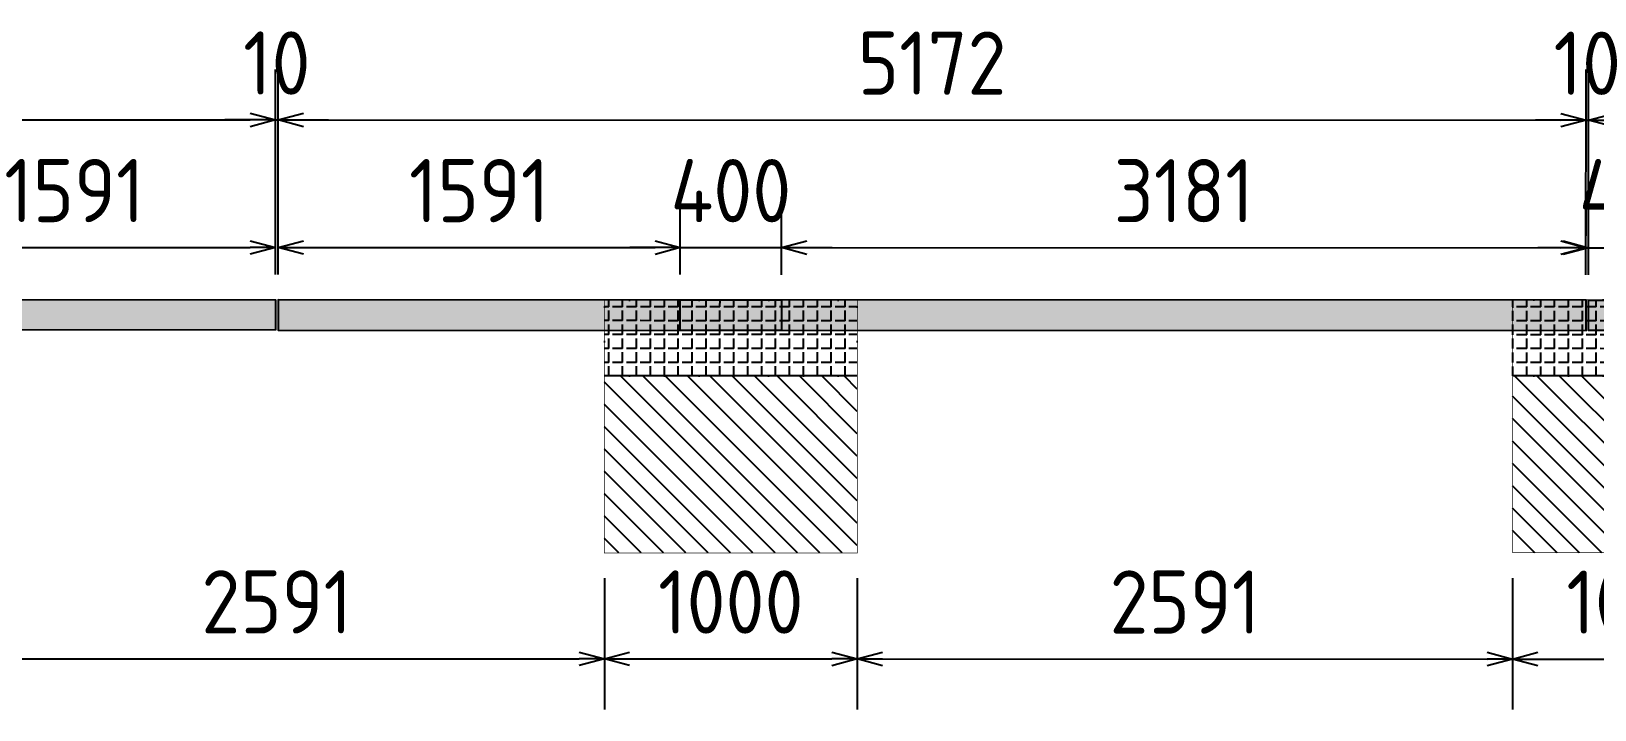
# Model space of a CAD drawing. Header units: centimetres. Extents: x -6122352 to 6876996, y -1694241 to 2592194.
# Drawn here: x 3296408 to 3302590, y 57754 to 60436 of the extents above; entities that cross this region are included whole.
import ezdxf

# ---------------------------------------------------------------- set-up
doc = ezdxf.new("R2010")
doc.units = ezdxf.units.CM
doc.header["$MEASUREMENT"] = 0
doc.header["$PDMODE"] = 66
doc.header["$PDSIZE"] = 100
doc.linetypes.add('CENTER', pattern=[2, 1.25, -0.25, 0.25, -0.25])
doc.linetypes.add('DASHED2', pattern=[0.375, 0.25, -0.125])
doc.layers.get('Defpoints').update_dxf_attribs({"color": 255, "linetype": 'CENTER'})
for name, color, linetype in [('@MI-FOOTINGS', 7, 'Continuous'), ('@MI-TYPE-01', 30, 'Continuous'), ('@MI-TYPE-02', 6, 'Continuous')]:
    doc.layers.add(name, color=color, linetype=linetype)
doc.styles.add('Schueco-BEMSTIL', font='isocpeur.ttf', dxfattribs={"width": 0.9})
doc.dimstyles.new('MI- JWC-TXT-2.5 MM', dxfattribs={"dimscale": 1.5, "dimtxt": 2.5, "dimasz": 1, "dimexe": 2, "dimexo": 1, "dimgap": 1, "dimtad": 1, "dimdec": 0, "dimdsep": 46, "dimtxsty": 'Schueco-BEMSTIL', "dimblk": 'OPEN30', "dimcen": 0, "dimdle": 2, "dimclrd": 140, "dimclre": 8, "dimclrt": 40, "dimadec": 0, "dimazin": 2, "dimtfac": 1, "dimtdec": 0, "dimtix": 1, "dimtmove": 2, "dimatfit": 3, "dimldrblk": 'OPEN', "dimfxl": 2, "dimlwd": -1, "dimlwe": -1, "dimarcsym": 0})

# ---------------------------------------------------------------- blocks, each defined once
blk = doc.blocks.new('RCC COPING')
at = {"layer": '@MI-TYPE-01', "transparency": 33554679}
h = blk.add_hatch(color=8, dxfattribs=at)
h.dxf.hatch_style = 1
h.paths.add_polyline_path([(60, 200), (-60, 200), (-60, -200), (60, -200)])
at = {"layer": '@MI-TYPE-01', "color": 30}
blk.add_lwpolyline([(-60, 200), (60, 200), (60, -200), (-60, -200)], close=True, dxfattribs=at)
blk = doc.blocks.new('31309MM')
at = {"layer": '@MI-TYPE-01', "transparency": 33554679}
h = blk.add_hatch(color=30, dxfattribs=at)
h.dxf.hatch_style = 1
h.paths.add_polyline_path([(0, 120), (5581.9, 120), (5581.9, 0), (0, 0)])
h.paths.add_polyline_path([(5591.9, 0), (12764, 0), (12764, 120), (5591.9, 120)])
h.paths.add_polyline_path([(12774, 120), (18355.6, 120), (18355.6, -0.2), (12774, -0.2)])
h.paths.add_polyline_path([(18365.7, -0.2), (23537.4, -0.2), (23537.4, 120), (18365.7, 120)])
h.paths.add_polyline_path([(23547.4, 120), (30719.5, 120), (30719.5, 0), (23547.4, 0)])
h.paths.add_polyline_path([(30729.5, 0), (36309.3, 0), (36309.3, 120), (30729.5, 120)])
at = {"layer": '@MI-TYPE-01', "color": 30}
for points in [[(12774, 120), (18355.6, 120), (18355.6, -0.2), (12774, -0.2)], [(18365.7, -0.2), (23537.4, -0.2), (23537.4, 120), (18365.7, 120)], [(23547.4, 120), (30719.5, 120), (30719.5, 0), (23547.4, 0)]]:
    blk.add_lwpolyline(points, close=True, dxfattribs=at)
at = {"layer": '@MI-TYPE-01', "color": 240, "true_color": 0xed1f24, "rotation": 89.95700707059105}
for p in [(18155.7, 60), (21746.9, 60)]:
    blk.add_blockref('RCC COPING', p, dxfattribs=at)
blk = doc.blocks.new('A$Ceca04276')
at = {"layer": '@MI-TYPE-01', "color": 30, "rotation": 89.98971944707202}
blk.add_blockref('31309MM', (0.5, 9.9), dxfattribs=at)
blk = doc.blocks.new('T1-FOOTING')
at = {"transparency": 33554679}
h = blk.add_hatch(dxfattribs=at)
h.set_pattern_fill('ANGLE', color=256, scale=500)
h.set_pattern_definition([(0, (0, 0), (0, 137.5), [100, -37.5]), (90, (0, 0), (-137.5, 8e-15), [100, -37.5])])
h.paths.add_polyline_path([(-500, -300), (500, -300), (500, 0), (-500, 0)])
h.paths.add_polyline_path([(-499.75, -299.75), (499.75, -299.75), (499.75, -0.25), (-499.75, -0.25)], flags=16)
h = blk.add_hatch(dxfattribs=at)
h.set_pattern_fill('ANGLE', color=8, scale=200)
h.set_pattern_definition([(0, (0, 0), (0, 55), [40, -15]), (90, (0, 0), (-55, 3e-15), [40, -15])])
h.paths.add_polyline_path([(500, -300), (500, 0), (-500, 0), (-500, -300)])
h = blk.add_hatch(dxfattribs=at)
h.set_pattern_fill('ANSI31', color=8, scale=500)
h.paths.add_polyline_path([(500, -1000), (500, -300), (-500, -300), (-500, -1000)])
at = {"layer": '@MI-TYPE-01', "color": 240, "linetype": 'DASHED2', "true_color": 0xed1f24}
blk.add_line((-500, -300), (500, -300), dxfattribs=at)
at = {"layer": '@MI-TYPE-01', "color": 240, "true_color": 0xed1f24, "const_width": 2.5}
blk.add_lwpolyline([(-500, 0), (500, 0), (500, -1000), (-500, -1000)], close=True, dxfattribs=at)
blk = doc.blocks.new('_Open30')
at = {"color": 0, "linetype": 'ByBlock', "lineweight": -2}
for p, q in [((-1, 0.268), (0, 0)), ((0, 0), (-1, -0.268)), ((0, 0), (-1, 0))]:
    blk.add_line(p, q, dxfattribs=at)
blk = doc.blocks.new('*D1376')
at = {"layer": '@MI-TYPE-02', "color": 8, "transparency": 16777216}
for p, q in [((93.7, 36564.5), (905.1, 36564.6)), ((94.9, 29392.4), (906.4, 29392.5))]:
    blk.add_line(p, q, dxfattribs=at)
at = {"layer": '@MI-TYPE-02', "color": 140, "transparency": 16777216}
blk.add_line((705.1, 36464.6), (706.4, 29492.5), dxfattribs=at)
at = {"layer": 'Defpoints', "color": 0, "transparency": 16777216}
for p in [(-6.3, 36564.5), (-5.1, 29392.3), (706.4, 29392.5)]:
    blk.add_point(p, dxfattribs=at)
at = {"layer": '@MI-TYPE-02', "color": 140, "transparency": 16777216, "xscale": 100, "yscale": 100, "zscale": 100}
for p, rotation in [((705.1, 36564.6), 90.01026582106833), ((706.4, 29392.5), 270.0102658210683)]:
    blk.add_blockref('_Open30', p, dxfattribs=dict(at, rotation=rotation))
at = {"layer": '@MI-TYPE-02', "color": 40, "transparency": 16777216, "insert": (930.7, 32978.6), "char_height": 250, "attachment_point": 5, "rotation": 270.01027, "style": 'Schueco-BEMSTIL'}
blk.add_mtext('7172', dxfattribs=at)
blk = doc.blocks.new('_Open')
at = {"color": 0, "linetype": 'ByBlock', "lineweight": -2}
for p, q in [((-1, 0.2), (0, 0)), ((-1, -0.2), (0, 0)), ((0, 0), (-1, 0))]:
    blk.add_line(p, q, dxfattribs=at)
blk = doc.blocks.new('*D1377')
at = {"layer": '@MI-TYPE-02', "color": 140, "transparency": 16777216}
for p, q in [((706.4, 29492.5), (706.3, 29592.5)), ((706.4, 29392.5), (706.4, 29382.5)), ((706.4, 29282.5), (706.4, 29182.5))]:
    blk.add_line(p, q, dxfattribs=at)
at = {"layer": '@MI-TYPE-02', "color": 8, "transparency": 16777216}
for p, q in [((94.9, 29392.4), (906.4, 29392.5)), ((95.1, 29382.4), (906.4, 29382.5))]:
    blk.add_line(p, q, dxfattribs=at)
at = {"layer": 'Defpoints', "color": 0, "transparency": 16777216}
for p in [(-5.1, 29392.3), (-4.9, 29382.3), (706.4, 29382.5)]:
    blk.add_point(p, dxfattribs=at)
at = {"layer": '@MI-TYPE-02', "color": 140, "transparency": 16777216, "xscale": 100, "yscale": 100, "zscale": 100}
for p, rotation in [((706.4, 29392.5), 270.0102658210683), ((706.4, 29382.5), 90.01026582106833)]:
    blk.add_blockref('_Open30', p, dxfattribs=dict(at, rotation=rotation))
at = {"layer": '@MI-TYPE-02', "color": 40, "transparency": 16777216, "insert": (931.4, 29387.5), "char_height": 250, "attachment_point": 5, "rotation": 270.01027, "style": 'Schueco-BEMSTIL'}
blk.add_mtext('10', dxfattribs=at)
blk = doc.blocks.new('*D1378')
at = {"layer": '@MI-TYPE-02', "color": 8, "transparency": 16777216}
for p, q in [((95.1, 29382.4), (906.4, 29382.5)), ((96, 24210.7), (907.3, 24210.8))]:
    blk.add_line(p, q, dxfattribs=at)
at = {"layer": '@MI-TYPE-02', "color": 140, "transparency": 16777216}
blk.add_line((706.4, 29282.5), (707.3, 24310.8), dxfattribs=at)
at = {"layer": 'Defpoints', "color": 0, "transparency": 16777216}
for p in [(-4.9, 29382.3), (-4, 24210.7), (707.3, 24210.8)]:
    blk.add_point(p, dxfattribs=at)
at = {"layer": '@MI-TYPE-02', "color": 140, "transparency": 16777216, "xscale": 100, "yscale": 100, "zscale": 100}
for p, rotation in [((706.4, 29382.5), 90.01026582106833), ((707.3, 24210.8), 270.0102658210683)]:
    blk.add_blockref('_Open30', p, dxfattribs=dict(at, rotation=rotation))
at = {"layer": '@MI-TYPE-02', "color": 40, "transparency": 16777216, "insert": (931.9, 26796.7), "char_height": 250, "attachment_point": 5, "rotation": 270.01027, "style": 'Schueco-BEMSTIL'}
blk.add_mtext('5172', dxfattribs=at)
blk = doc.blocks.new('*D1379')
at = {"layer": '@MI-TYPE-02', "color": 140, "transparency": 16777216}
for p, q in [((707.3, 24310.8), (707.3, 24410.8)), ((707.3, 24210.8), (707.3, 24200.7)), ((707.3, 24100.7), (707.4, 24000.7))]:
    blk.add_line(p, q, dxfattribs=at)
at = {"layer": '@MI-TYPE-02', "color": 8, "transparency": 16777216}
for p, q in [((96, 24210.7), (907.3, 24210.8)), ((96, 24200.6), (907.3, 24200.7))]:
    blk.add_line(p, q, dxfattribs=at)
at = {"layer": 'Defpoints', "color": 0, "transparency": 16777216}
for p in [(-4, 24210.7), (-4, 24200.6), (707.3, 24200.7)]:
    blk.add_point(p, dxfattribs=at)
at = {"layer": '@MI-TYPE-02', "color": 140, "transparency": 16777216, "xscale": 100, "yscale": 100, "zscale": 100}
for p, rotation in [((707.3, 24210.8), 270.0102658210683), ((707.3, 24200.7), 90.01026582106833)]:
    blk.add_blockref('_Open30', p, dxfattribs=dict(at, rotation=rotation))
at = {"layer": '@MI-TYPE-02', "color": 40, "transparency": 16777216, "insert": (932.3, 24205.8), "char_height": 250, "attachment_point": 5, "rotation": 270.01027, "style": 'Schueco-BEMSTIL'}
blk.add_mtext('10', dxfattribs=at)
blk = doc.blocks.new('*D1380')
at = {"layer": '@MI-TYPE-02', "color": 8, "transparency": 16777216}
for p, q in [((96, 24200.6), (907.3, 24200.7)), ((97, 18618.9), (908.3, 18619.1))]:
    blk.add_line(p, q, dxfattribs=at)
at = {"layer": '@MI-TYPE-02', "color": 140, "transparency": 16777216}
blk.add_line((707.3, 24100.7), (708.3, 18719), dxfattribs=at)
at = {"layer": 'Defpoints', "color": 0, "transparency": 16777216}
for p in [(-4, 24200.6), (-3, 18618.9), (708.3, 18619)]:
    blk.add_point(p, dxfattribs=at)
at = {"layer": '@MI-TYPE-02', "color": 140, "transparency": 16777216, "xscale": 100, "yscale": 100, "zscale": 100}
for p, rotation in [((707.3, 24200.7), 90.01026582106833), ((708.3, 18619), 270.0102658210683)]:
    blk.add_blockref('_Open30', p, dxfattribs=dict(at, rotation=rotation))
at = {"layer": '@MI-TYPE-02', "color": 40, "transparency": 16777216, "insert": (932.8, 21409.9), "char_height": 250, "attachment_point": 5, "rotation": 270.01027, "style": 'Schueco-BEMSTIL'}
blk.add_mtext('5582', dxfattribs=at)
blk = doc.blocks.new('*D934')
at = {"layer": '@MI-TYPE-02', "color": 8, "transparency": 16777216}
for p, q in [((382578.3, -166278.3), (382885.6, -166278.3)), ((382578.6, -167868.9), (382885.9, -167868.8))]:
    blk.add_line(p, q, dxfattribs=at)
at = {"layer": '@MI-TYPE-02', "color": 140, "transparency": 16777216}
blk.add_line((382685.6, -166378.3), (382685.9, -167768.9), dxfattribs=at)
at = {"layer": 'Defpoints', "color": 0, "transparency": 16777216}
for p in [(382478.3, -166278.3), (382478.6, -167868.9), (382685.9, -167868.9)]:
    blk.add_point(p, dxfattribs=at)
at = {"layer": '@MI-TYPE-02', "color": 140, "transparency": 16777216, "xscale": 100, "yscale": 100, "zscale": 100}
for p, rotation in [((382685.6, -166278.3), 90.01026582106833), ((382685.9, -167868.9), 270.0102658210683)]:
    blk.add_blockref('_Open30', p, dxfattribs=dict(at, rotation=rotation))
at = {"layer": '@MI-TYPE-02', "color": 40, "transparency": 16777216, "insert": (382910.7, -167073.5), "char_height": 250, "attachment_point": 5, "rotation": 270.01027, "style": 'Schueco-BEMSTIL'}
blk.add_mtext('1591', dxfattribs=at)
blk = doc.blocks.new('*D935')
at = {"layer": '@MI-TYPE-02', "color": 8, "transparency": 16777216}
for p, q in [((382578.6, -167878.9), (382885.9, -167878.8)), ((382579.1, -169469.4), (382886.2, -169469.4))]:
    blk.add_line(p, q, dxfattribs=at)
at = {"layer": '@MI-TYPE-02', "color": 140, "transparency": 16777216}
blk.add_line((382685.9, -167978.9), (382686.2, -169369.4), dxfattribs=at)
at = {"layer": 'Defpoints', "color": 0, "transparency": 16777216}
for p in [(382478.6, -167878.9), (382479.1, -169469.5), (382686.2, -169469.4)]:
    blk.add_point(p, dxfattribs=at)
at = {"layer": '@MI-TYPE-02', "color": 140, "transparency": 16777216, "xscale": 100, "yscale": 100, "zscale": 100}
for p, rotation in [((382685.9, -167878.9), 90.01026582106833), ((382686.2, -169469.4), 270.0102658210683)]:
    blk.add_blockref('_Open30', p, dxfattribs=dict(at, rotation=rotation))
at = {"layer": '@MI-TYPE-02', "color": 40, "transparency": 16777216, "insert": (382911, -168674.1), "char_height": 250, "attachment_point": 5, "rotation": 270.01027, "style": 'Schueco-BEMSTIL'}
blk.add_mtext('1591', dxfattribs=at)
blk = doc.blocks.new('*D936')
at = {"layer": '@MI-TYPE-02', "color": 140, "transparency": 16777216}
for p, q in [((382686.2, -169369.4), (382686.1, -169269.4)), ((382686.2, -169469.4), (382686.2, -169869.4)), ((382686.3, -169969.4), (382686.3, -170069.4))]:
    blk.add_line(p, q, dxfattribs=at)
at = {"layer": '@MI-TYPE-02', "color": 8, "transparency": 16777216}
for p, q in [((382579.1, -169469.4), (382886.2, -169469.4)), ((382579, -169869.4), (382886.2, -169869.4))]:
    blk.add_line(p, q, dxfattribs=at)
at = {"layer": 'Defpoints', "color": 0, "transparency": 16777216}
for p in [(382479.1, -169469.5), (382479, -169869.5), (382686.2, -169869.4)]:
    blk.add_point(p, dxfattribs=at)
at = {"layer": '@MI-TYPE-02', "color": 140, "transparency": 16777216, "xscale": 100, "yscale": 100, "zscale": 100}
for p, rotation in [((382686.2, -169469.4), 270.0102658210683), ((382686.2, -169869.4), 90.01026582106833)]:
    blk.add_blockref('_Open30', p, dxfattribs=dict(at, rotation=rotation))
at = {"layer": '@MI-TYPE-02', "color": 40, "transparency": 16777216, "insert": (382911.2, -169669.4), "char_height": 250, "attachment_point": 5, "rotation": 270.01027, "style": 'Schueco-BEMSTIL'}
blk.add_mtext('400', dxfattribs=at)
blk = doc.blocks.new('*D1385')
at = {"layer": '@MI-TYPE-02', "color": 8, "transparency": 16777216}
for p, q in [((95.1, 27391.8), (402.4, 27391.9)), ((96, 24210.7), (403, 24210.7))]:
    blk.add_line(p, q, dxfattribs=at)
at = {"layer": '@MI-TYPE-02', "color": 140, "transparency": 16777216}
blk.add_line((202.4, 27291.8), (203, 24310.7), dxfattribs=at)
at = {"layer": 'Defpoints', "color": 0, "transparency": 16777216}
for p in [(-4.9, 27391.8), (-4, 24210.7), (203, 24210.7)]:
    blk.add_point(p, dxfattribs=at)
at = {"layer": '@MI-TYPE-02', "color": 140, "transparency": 16777216, "xscale": 100, "yscale": 100, "zscale": 100}
for p, rotation in [((202.4, 27391.8), 90.01026582106833), ((203, 24210.7), 270.0102658210683)]:
    blk.add_blockref('_Open30', p, dxfattribs=dict(at, rotation=rotation))
at = {"layer": '@MI-TYPE-02', "color": 40, "transparency": 16777216, "insert": (427.7, 25801.3), "char_height": 250, "attachment_point": 5, "rotation": 270.01027, "style": 'Schueco-BEMSTIL'}
blk.add_mtext('3181', dxfattribs=at)
blk = doc.blocks.new('*D937')
at = {"layer": '@MI-TYPE-02', "color": 140, "transparency": 16777216}
for p, q in [((382686.8, -172960.6), (382686.8, -172860.6)), ((382686.8, -173060.6), (382686.9, -173460.6)), ((382686.9, -173560.6), (382686.9, -173660.6))]:
    blk.add_line(p, q, dxfattribs=at)
at = {"layer": '@MI-TYPE-02', "color": 8, "transparency": 16777216}
for p, q in [((382579.8, -173060.6), (382886.8, -173060.6)), ((382579.6, -173460.6), (382886.9, -173460.6))]:
    blk.add_line(p, q, dxfattribs=at)
at = {"layer": 'Defpoints', "color": 0, "transparency": 16777216}
for p in [(382479.8, -173060.7), (382479.6, -173460.7), (382686.9, -173460.6)]:
    blk.add_point(p, dxfattribs=at)
at = {"layer": '@MI-TYPE-02', "color": 140, "transparency": 16777216, "xscale": 100, "yscale": 100, "zscale": 100}
for p, rotation in [((382686.8, -173060.6), 270.0102658210683), ((382686.9, -173460.6), 90.01026582106833)]:
    blk.add_blockref('_Open30', p, dxfattribs=dict(at, rotation=rotation))
at = {"layer": '@MI-TYPE-02', "color": 40, "transparency": 16777216, "insert": (382911.8, -173260.6), "char_height": 250, "attachment_point": 5, "rotation": 270.01027, "style": 'Schueco-BEMSTIL'}
blk.add_mtext('400', dxfattribs=at)
blk = doc.blocks.new('*D1410')
at = {"layer": '@MI-TYPE-02', "color": 8, "transparency": 16777216}
for p, q in [((-1105.3, 30682.7), (-1624.2, 30682.6)), ((-1104.8, 28091.6), (-1623.7, 28091.5))]:
    blk.add_line(p, q, dxfattribs=at)
at = {"layer": '@MI-TYPE-02', "color": 140, "transparency": 16777216}
blk.add_line((-1424.1, 30582.7), (-1423.7, 28191.5), dxfattribs=at)
at = {"layer": 'Defpoints', "color": 0, "transparency": 16777216}
for p in [(-1005.3, 30682.7), (-1423.7, 28091.5), (-1004.8, 28091.6)]:
    blk.add_point(p, dxfattribs=at)
at = {"layer": '@MI-TYPE-02', "color": 140, "transparency": 16777216, "xscale": 100, "yscale": 100, "zscale": 100}
for p, rotation in [((-1424.2, 30682.7), 90.01026582106819), ((-1423.7, 28091.5), 270.0102658210682)]:
    blk.add_blockref('_Open30', p, dxfattribs=dict(at, rotation=rotation))
at = {"layer": '@MI-TYPE-02', "color": 40, "transparency": 16777216, "insert": (-1198.9, 29387.1), "char_height": 250, "attachment_point": 5, "rotation": 270.01027, "style": 'Schueco-BEMSTIL'}
blk.add_mtext('2591', dxfattribs=at)
blk = doc.blocks.new('*D1411')
at = {"layer": '@MI-TYPE-02', "color": 8, "transparency": 16777216}
for p, q in [((-1104.8, 28091.6), (-1623.7, 28091.5)), ((-1104.6, 27091.6), (-1623.5, 27091.5))]:
    blk.add_line(p, q, dxfattribs=at)
at = {"layer": '@MI-TYPE-02', "color": 140, "transparency": 16777216}
blk.add_line((-1423.7, 27991.5), (-1423.5, 27191.5), dxfattribs=at)
at = {"layer": 'Defpoints', "color": 0, "transparency": 16777216}
for p in [(-1004.8, 28091.6), (-1423.5, 27091.5), (-1004.6, 27091.6)]:
    blk.add_point(p, dxfattribs=at)
at = {"layer": '@MI-TYPE-02', "color": 140, "transparency": 16777216, "xscale": 100, "yscale": 100, "zscale": 100}
for p, rotation in [((-1423.7, 28091.5), 90.01026582106819), ((-1423.5, 27091.5), 270.0102658210682)]:
    blk.add_blockref('_Open30', p, dxfattribs=dict(at, rotation=rotation))
at = {"layer": '@MI-TYPE-02', "color": 40, "transparency": 16777216, "insert": (-1198.6, 27591.6), "char_height": 250, "attachment_point": 5, "rotation": 270.01027, "style": 'Schueco-BEMSTIL'}
blk.add_mtext('1000', dxfattribs=at)
blk = doc.blocks.new('*D1412')
at = {"layer": '@MI-TYPE-02', "color": 8, "transparency": 16777216}
for p, q in [((-1104.6, 27091.6), (-1623.5, 27091.5)), ((-1102.9, 24500.4), (-1623, 24500.3))]:
    blk.add_line(p, q, dxfattribs=at)
at = {"layer": '@MI-TYPE-02', "color": 140, "transparency": 16777216}
blk.add_line((-1423.5, 26991.5), (-1423.1, 24600.3), dxfattribs=at)
at = {"layer": 'Defpoints', "color": 0, "transparency": 16777216}
for p in [(-1004.6, 27091.6), (-1423, 24500.3), (-1002.9, 24500.4)]:
    blk.add_point(p, dxfattribs=at)
at = {"layer": '@MI-TYPE-02', "color": 140, "transparency": 16777216, "xscale": 100, "yscale": 100, "zscale": 100}
for p, rotation in [((-1423.5, 27091.5), 90.01026582106819), ((-1423, 24500.3), 270.0102658210682)]:
    blk.add_blockref('_Open30', p, dxfattribs=dict(at, rotation=rotation))
at = {"layer": '@MI-TYPE-02', "color": 40, "transparency": 16777216, "insert": (-1198.3, 25796), "char_height": 250, "attachment_point": 5, "rotation": 270.01027, "style": 'Schueco-BEMSTIL'}
blk.add_mtext('2591', dxfattribs=at)
blk = doc.blocks.new('*D1413')
at = {"layer": '@MI-TYPE-02', "color": 8, "transparency": 16777216}
for p, q in [((-1102.9, 24500.4), (-1623, 24500.3)), ((-1102.7, 23500.4), (-1622.9, 23500.3))]:
    blk.add_line(p, q, dxfattribs=at)
at = {"layer": '@MI-TYPE-02', "color": 140, "transparency": 16777216}
blk.add_line((-1423, 24400.3), (-1422.9, 23600.3), dxfattribs=at)
at = {"layer": 'Defpoints', "color": 0, "transparency": 16777216}
for p in [(-1002.9, 24500.4), (-1422.9, 23500.3), (-1002.7, 23500.4)]:
    blk.add_point(p, dxfattribs=at)
at = {"layer": '@MI-TYPE-02', "color": 140, "transparency": 16777216, "xscale": 100, "yscale": 100, "zscale": 100}
for p, rotation in [((-1423, 24500.3), 90.01026582106819), ((-1422.9, 23500.3), 270.0102658210682)]:
    blk.add_blockref('_Open30', p, dxfattribs=dict(at, rotation=rotation))
at = {"layer": '@MI-TYPE-02', "color": 40, "transparency": 16777216, "insert": (-1198, 24000.4), "char_height": 250, "attachment_point": 5, "rotation": 270.01027, "style": 'Schueco-BEMSTIL'}
blk.add_mtext('1000', dxfattribs=at)
blk = doc.blocks.new('T1-PARTITON 2')
at = {"layer": '@MI-FOOTINGS', "color": 240, "true_color": 0xed1f24, "xscale": -1, "rotation": 270.0100462352146}
for p in [(-4.7, 27591.8), (-2.8, 24000.6)]:
    blk.add_blockref('T1-FOOTING', p, dxfattribs=at)
at = {"layer": '@MI-TYPE-02', "rotation": 0.02048826124247522}
blk.add_blockref('A$Ceca04276', (-1.3, 5835), dxfattribs=at)
at = {"layer": '@MI-TYPE-02'}
for base, p1, p2, picture, middle in [((706.4, 29392.5), (-6.3, 36564.5), (-5.1, 29392.3), '*D1376', (930.7, 32978.6)), ((-1423.7, 28091.5), (-1005.3, 30682.7), (-1004.8, 28091.6), '*D1410', (-1198.9, 29387.1)), ((706.4, 29382.5), (-5.1, 29392.3), (-4.9, 29382.3), '*D1377', (931.4, 29387.5)), ((707.3, 24210.8), (-4.9, 29382.3), (-4, 24210.7), '*D1378', (931.9, 26796.7)), ((-1423.5, 27091.5), (-1004.8, 28091.6), (-1004.6, 27091.6), '*D1411', (-1198.6, 27591.6)), ((203, 24210.7), (-4.9, 27391.8), (-4, 24210.7), '*D1385', (427.7, 25801.3)), ((-1423, 24500.3), (-1004.6, 27091.6), (-1002.9, 24500.4), '*D1412', (-1198.3, 25796)), ((-1422.9, 23500.3), (-1002.9, 24500.4), (-1002.7, 23500.4), '*D1413', (-1198, 24000.4)), ((707.3, 24200.7), (-4, 24210.7), (-4, 24200.6), '*D1379', (932.3, 24205.8)), ((708.3, 18619), (-4, 24200.6), (-3, 18618.9), '*D1380', (932.8, 21409.9))]:
    dim = blk.add_linear_dim(base=base, p1=p1, p2=p2, angle=90.01027, dimstyle='MI- JWC-TXT-2.5 MM', dxfattribs=at)
    dim.commit()
    dim.dimension.update_dxf_attribs({"geometry": picture, "text_midpoint": middle})
for base, p1, p2, picture, middle in [((202.1, 29392.4), (-5.5, 30982.9), (-5.2, 29392.3), '*D934', (426.9, 30187.7)), ((202.3, 27791.8), (-5.2, 29382.3), (-4.8, 27791.8), '*D935', (427.2, 28587.1)), ((202.4, 27391.8), (-4.8, 27791.8), (-4.9, 27391.8), '*D936', (427.4, 27591.9)), ((203.1, 23800.6), (-4, 24200.6), (-4.2, 23800.6), '*D937', (428, 24000.6))]:
    dim = blk.add_linear_dim(base=base, p1=p1, p2=p2, angle=90.01027, dimstyle='MI- JWC-TXT-2.5 MM', dxfattribs=at)
    dim.commit()
    dim.dimension.update_dxf_attribs({"geometry": picture, "text_midpoint": middle, "insert": (-382483.8, 197261.2)})

msp = doc.modelspace()

# ---------------------------------------------------------------- block references
at = {"layer": '@MI-TYPE-01', "rotation": 89.97947632690754}
msp.add_blockref('T1-PARTITON 2', (3326765.68263, 59368.43916), dxfattribs=at)

doc.saveas('drawing.dxf')
